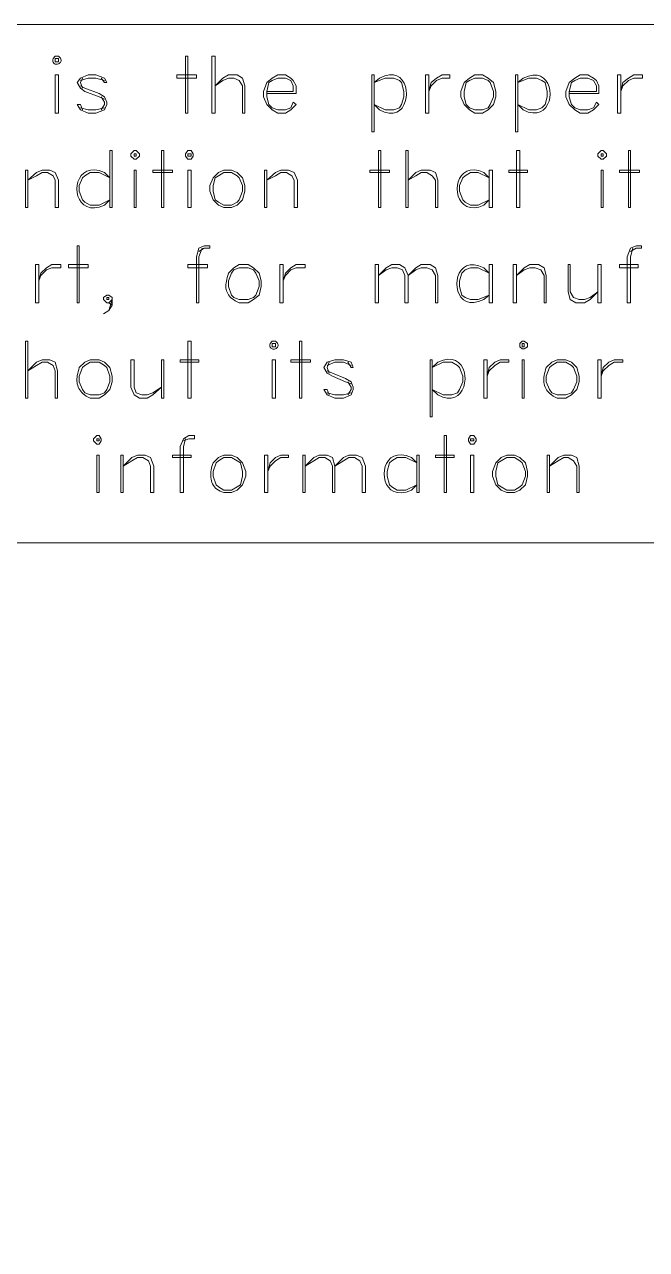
# Model space of a CAD drawing. Header units: inches. Extents: x 0 to 139, y 0 to 117.
# Drawn here: x 5.33 to 8.39, y 66.46 to 72.5 of the extents above; entities that cross this region are included whole.
import ezdxf

# ---------------------------------------------------------------- set-up
doc = ezdxf.new("R2010")
doc.units = ezdxf.units.IN
doc.header["$MEASUREMENT"] = 0
doc.layers.add('Color-7-Line_Weight-20', color=7, linetype='Continuous', lineweight=20)

msp = doc.modelspace()

# ---------------------------------------------------------------- linework, layer by layer
at = {"layer": 'Color-7-Line_Weight-20', "linetype": 'Continuous'}
for points in [[(1.622, 1.7464), (103.1238, 1.7464), (103.1238, 72.4997), (1.622, 72.4997)], [(5.4655, 72.3247), (5.466, 72.3185), (5.4674, 72.3135), (5.4698, 72.3096), (5.4728, 72.3067), (5.4763, 72.3048), (5.4802, 72.3038), (5.4844, 72.3036), (5.4886, 72.3042), (5.4927, 72.3055), (5.4965, 72.3075), (5.5, 72.31), (5.5028, 72.313), (5.5049, 72.3164), (5.5062, 72.3203), (5.5063, 72.3244), (5.5053, 72.3288), (5.5029, 72.3334), (5.4989, 72.3381), (5.4933, 72.3429), (5.4771, 72.3429), (5.4663, 72.3321)], [(6.1205, 72.0617), (6.1313, 72.0617), (6.1313, 72.3429), (6.1205, 72.3429)], [(6.2503, 72.0617), (6.2665, 72.0617), (6.2665, 72.3429), (6.2503, 72.3429)], [(5.4771, 72.3159), (5.4933, 72.3159), (5.4933, 72.3321), (5.4771, 72.3321)], [(5.4771, 72.0617), (5.4933, 72.0617), (5.4933, 72.251), (5.4771, 72.251)], [(6.1746, 72.251), (6.1746, 72.2347), (6.0772, 72.2347), (6.0772, 72.251)], [(6.3043, 72.2347), (6.3314, 72.251), (6.3746, 72.251), (6.4016, 72.2347), (6.4125, 72.1969), (6.4125, 72.0617), (6.4016, 72.0617), (6.4016, 72.1969), (6.3854, 72.2239), (6.3584, 72.2347), (6.3314, 72.2347), (6.3043, 72.2239), (6.2665, 72.1969)], [(7.0396, 71.9698), (7.0505, 71.9698), (7.0505, 72.251), (7.0396, 72.251)], [(7.0775, 72.2347), (7.1028, 72.2461), (7.1255, 72.2514), (7.1454, 72.2513), (7.1626, 72.2465), (7.1772, 72.2377), (7.189, 72.2255), (7.1982, 72.2107), (7.2048, 72.1938), (7.2086, 72.1756), (7.2098, 72.1567), (7.2084, 72.1378), (7.2043, 72.1195), (7.1976, 72.1026), (7.1883, 72.0877), (7.1763, 72.0755), (7.1617, 72.0666), (7.1446, 72.0617), (7.1248, 72.0616), (7.1024, 72.0667), (7.0775, 72.078), (7.0505, 72.105), (7.1045, 72.078), (7.1478, 72.078), (7.1748, 72.0888), (7.1856, 72.105), (7.1964, 72.1428), (7.1964, 72.1699), (7.1856, 72.2131), (7.1748, 72.2239), (7.1478, 72.2347), (7.1045, 72.2347), (7.0505, 72.2131)], [(7.3046, 72.0617), (7.3208, 72.0617), (7.3208, 72.251), (7.3046, 72.251)], [(7.3316, 72.2131), (7.3586, 72.2347), (7.3857, 72.251), (7.4235, 72.251), (7.4235, 72.2347), (7.3857, 72.2347), (7.3586, 72.2239), (7.3316, 72.1969), (7.3208, 72.1699)], [(7.4776, 72.1699), (7.4776, 72.1428), (7.4938, 72.105), (7.5208, 72.078), (7.5479, 72.0617), (7.5857, 72.0617), (7.6128, 72.078), (7.6398, 72.105), (7.6506, 72.1428), (7.6506, 72.1699), (7.6398, 72.2131), (7.6128, 72.2347), (7.5857, 72.251), (7.5479, 72.251), (7.5208, 72.2347), (7.4938, 72.2131)], [(7.4938, 72.1699), (7.4938, 72.1428), (7.5046, 72.105), (7.5208, 72.0888), (7.5479, 72.078), (7.5857, 72.078), (7.6128, 72.0888), (7.6236, 72.105), (7.6398, 72.1428), (7.6398, 72.1699), (7.6236, 72.2131), (7.6128, 72.2239), (7.5857, 72.2347), (7.5479, 72.2347), (7.5208, 72.2239), (7.5046, 72.2131)], [(7.7479, 71.9698), (7.7587, 71.9698), (7.7587, 72.251), (7.7479, 72.251)], [(7.7858, 72.2347), (7.8113, 72.245), (7.8341, 72.2495), (7.8542, 72.249), (7.8715, 72.244), (7.8861, 72.2352), (7.898, 72.2233), (7.9072, 72.2088), (7.9137, 72.1925), (7.9176, 72.1749), (7.9187, 72.1566), (7.9172, 72.1383), (7.9131, 72.1207), (7.9063, 72.1043), (7.8969, 72.0898), (7.8849, 72.0778), (7.8702, 72.069), (7.853, 72.064), (7.8332, 72.0634), (7.8108, 72.0678), (7.7858, 72.078), (7.7587, 72.105), (7.8128, 72.078), (7.8507, 72.078), (7.8777, 72.0888), (7.8939, 72.105), (7.9047, 72.1428), (7.9047, 72.1699), (7.8939, 72.2131), (7.8777, 72.2239), (7.8507, 72.2347), (7.8128, 72.2347), (7.7587, 72.2131)], [(8.2508, 72.0617), (8.267, 72.0617), (8.267, 72.251), (8.2508, 72.251)], [(8.2778, 72.2131), (8.3048, 72.2347), (8.3319, 72.251), (8.3751, 72.251), (8.3751, 72.2347), (8.3319, 72.2347), (8.3048, 72.2239), (8.2778, 72.1969), (8.267, 72.1699)], [(5.7474, 71.5968), (5.7582, 71.5968), (5.7582, 71.8779), (5.7474, 71.8779)], [(5.8501, 71.8617), (5.8501, 71.8509), (5.8664, 71.8346), (5.8772, 71.8346), (5.8934, 71.8509), (5.8934, 71.8617), (5.8772, 71.8779), (5.8664, 71.8779)], [(5.8664, 71.8509), (5.8772, 71.8509), (5.8772, 71.8617), (5.8664, 71.8617)], [(6.0015, 71.5968), (6.0124, 71.5968), (6.0124, 71.8779), (6.0015, 71.8779)], [(6.1205, 71.8617), (6.1205, 71.8509), (6.1313, 71.8346), (6.1475, 71.8346), (6.1583, 71.8509), (6.1583, 71.8617), (6.1475, 71.8779), (6.1313, 71.8779)], [(6.1313, 71.8509), (6.1475, 71.8509), (6.1475, 71.8617), (6.1313, 71.8617)], [(7.0721, 71.5968), (7.0829, 71.5968), (7.0829, 71.8779), (7.0721, 71.8779)], [(7.2073, 71.5968), (7.2181, 71.5968), (7.2181, 71.8779), (7.2073, 71.8779)], [(7.7533, 71.5968), (7.7696, 71.5968), (7.7696, 71.8779), (7.7533, 71.8779)], [(8.1534, 71.8617), (8.1534, 71.8509), (8.1697, 71.8346), (8.1805, 71.8346), (8.1967, 71.8509), (8.1967, 71.8617), (8.1805, 71.8779), (8.1697, 71.8779)], [(8.1697, 71.8509), (8.1805, 71.8509), (8.1805, 71.8617), (8.1697, 71.8617)], [(8.3048, 71.5968), (8.3156, 71.5968), (8.3156, 71.8779), (8.3048, 71.8779)], [(5.3311, 71.5968), (5.3419, 71.5968), (5.3419, 71.7806), (5.3311, 71.7806)], [(5.3852, 71.7698), (5.4122, 71.7806), (5.45, 71.7806), (5.4771, 71.7698), (5.4933, 71.7319), (5.4933, 71.5968), (5.4771, 71.5968), (5.4771, 71.7319), (5.4663, 71.7535), (5.4392, 71.7698), (5.4122, 71.7698), (5.3852, 71.7535), (5.3419, 71.7319)], [(5.584, 71.6887), (5.5853, 71.6706), (5.5894, 71.6531), (5.5963, 71.6368), (5.6058, 71.6224), (5.6181, 71.6104), (5.6331, 71.6013), (5.6508, 71.5959), (5.6713, 71.5948), (5.6945, 71.5985), (5.7204, 71.6076), (5.7474, 71.6346), (5.6934, 71.6076), (5.6501, 71.6076), (5.6231, 71.6238), (5.6123, 71.6346), (5.596, 71.6779), (5.596, 71.7049), (5.6123, 71.7427), (5.6231, 71.7535), (5.6501, 71.7698), (5.6934, 71.7698), (5.7474, 71.7427), (5.7204, 71.7698), (5.6944, 71.7789), (5.6712, 71.7825), (5.6508, 71.7814), (5.633, 71.776), (5.618, 71.767), (5.6058, 71.7549), (5.5962, 71.7405), (5.5894, 71.7242), (5.5853, 71.7067)], [(5.8664, 71.5968), (5.8772, 71.5968), (5.8772, 71.7806), (5.8664, 71.7806)], [(6.0556, 71.7806), (6.0556, 71.7698), (5.9583, 71.7698), (5.9583, 71.7806)], [(6.1313, 71.5968), (6.1475, 71.5968), (6.1475, 71.7806), (6.1313, 71.7806)], [(6.2394, 71.7049), (6.2394, 71.6779), (6.2557, 71.6346), (6.2827, 71.6076), (6.3097, 71.5968), (6.3476, 71.5968), (6.3746, 71.6076), (6.4016, 71.6346), (6.4125, 71.6779), (6.4125, 71.7049), (6.4016, 71.7427), (6.3746, 71.7698), (6.3476, 71.7806), (6.3097, 71.7806), (6.2827, 71.7698), (6.2557, 71.7427)], [(6.2557, 71.7049), (6.2557, 71.6779), (6.2665, 71.6346), (6.2827, 71.6238), (6.3097, 71.6076), (6.3476, 71.6076), (6.3746, 71.6238), (6.3854, 71.6346), (6.4016, 71.6779), (6.4016, 71.7049), (6.3854, 71.7427), (6.3746, 71.7535), (6.3476, 71.7698), (6.3097, 71.7698), (6.2827, 71.7535), (6.2665, 71.7427)], [(6.5098, 71.5968), (6.5206, 71.5968), (6.5206, 71.7806), (6.5098, 71.7806)], [(6.5638, 71.7698), (6.5909, 71.7806), (6.6287, 71.7806), (6.6558, 71.7698), (6.672, 71.7319), (6.672, 71.5968), (6.6558, 71.5968), (6.6558, 71.7319), (6.6449, 71.7535), (6.6179, 71.7698), (6.5909, 71.7698), (6.5638, 71.7535), (6.5206, 71.7319)], [(7.1262, 71.7806), (7.1262, 71.7698), (7.0288, 71.7698), (7.0288, 71.7806)], [(7.2559, 71.7698), (7.283, 71.7806), (7.3262, 71.7806), (7.3532, 71.7698), (7.3641, 71.7319), (7.3641, 71.5968), (7.3532, 71.5968), (7.3532, 71.7319), (7.337, 71.7535), (7.31, 71.7698), (7.283, 71.7698), (7.2559, 71.7535), (7.2181, 71.7319)], [(7.4603, 71.6887), (7.4616, 71.6708), (7.4656, 71.6535), (7.4721, 71.6373), (7.4813, 71.623), (7.4931, 71.611), (7.5074, 71.602), (7.5245, 71.5966), (7.5441, 71.5953), (7.5663, 71.5987), (7.5911, 71.6076), (7.6182, 71.6346), (7.5641, 71.6076), (7.5263, 71.6076), (7.4992, 71.6238), (7.4884, 71.6346), (7.4722, 71.6779), (7.4722, 71.7049), (7.4884, 71.7427), (7.4992, 71.7535), (7.5263, 71.7698), (7.5641, 71.7698), (7.6182, 71.7427), (7.5911, 71.7698), (7.5663, 71.7786), (7.544, 71.7821), (7.5244, 71.7808), (7.5073, 71.7754), (7.493, 71.7664), (7.4812, 71.7544), (7.472, 71.7401), (7.4655, 71.7239), (7.4616, 71.7066)], [(7.6182, 71.5968), (7.6344, 71.5968), (7.6344, 71.7806), (7.6182, 71.7806)], [(7.8074, 71.7806), (7.8074, 71.7698), (7.7155, 71.7698), (7.7155, 71.7806)], [(8.1697, 71.5968), (8.1805, 71.5968), (8.1805, 71.7806), (8.1697, 71.7806)], [(8.3589, 71.7806), (8.3589, 71.7698), (8.2616, 71.7698), (8.2616, 71.7806)], [(5.5852, 71.1264), (5.596, 71.1264), (5.596, 71.4075), (5.5852, 71.4075)], [(5.3798, 71.1264), (5.396, 71.1264), (5.396, 71.3156), (5.3798, 71.3156)], [(5.4068, 71.2723), (5.4338, 71.2994), (5.4609, 71.3156), (5.5041, 71.3156), (5.5041, 71.2994), (5.4609, 71.2994), (5.4338, 71.2886), (5.4068, 71.2615), (5.396, 71.2345)], [(5.6393, 71.3156), (5.6393, 71.2994), (5.542, 71.2994), (5.542, 71.3156)], [(6.2286, 71.3156), (6.2286, 71.2994), (6.1313, 71.2994), (6.1313, 71.3156)], [(6.3191, 71.2079), (6.3195, 71.2001), (6.3206, 71.1927), (6.3223, 71.1855), (6.3248, 71.1786), (6.328, 71.172), (6.332, 71.1656), (6.3369, 71.1594), (6.3426, 71.1535), (6.3492, 71.1477), (6.3568, 71.1422), (6.3653, 71.1367), (6.3748, 71.1315), (6.3854, 71.1264), (6.4287, 71.1264), (6.4557, 71.1426), (6.4827, 71.1642), (6.4936, 71.2075), (6.4936, 71.2345), (6.4827, 71.2723), (6.4557, 71.2994), (6.4287, 71.3156), (6.3854, 71.3156), (6.3584, 71.2994), (6.3314, 71.2723), (6.3282, 71.2619), (6.3255, 71.252), (6.3232, 71.2424), (6.3214, 71.2332), (6.3201, 71.2244), (6.3193, 71.216)], [(6.5855, 71.1264), (6.6017, 71.1264), (6.6017, 71.3156), (6.5855, 71.3156)], [(6.6125, 71.2723), (6.6395, 71.2994), (6.6666, 71.3156), (6.7098, 71.3156), (6.7098, 71.2994), (6.6666, 71.2994), (6.6395, 71.2886), (6.6125, 71.2615), (6.6017, 71.2345)], [(7.0559, 71.1264), (7.0721, 71.1264), (7.0721, 71.3156), (7.0559, 71.3156)], [(7.1099, 71.2994), (7.137, 71.3156), (7.1748, 71.3156), (7.2018, 71.2994), (7.2181, 71.2615), (7.2181, 71.1264), (7.2018, 71.1264), (7.2018, 71.2615), (7.191, 71.2886), (7.164, 71.2994), (7.137, 71.2994), (7.1099, 71.2886), (7.0721, 71.2615)], [(7.2559, 71.2994), (7.283, 71.3156), (7.3262, 71.3156), (7.3532, 71.2994), (7.3641, 71.2615), (7.3641, 71.1264), (7.3532, 71.1264), (7.3532, 71.2615), (7.337, 71.2886), (7.31, 71.2994), (7.283, 71.2994), (7.2559, 71.2886), (7.2181, 71.2615)], [(7.4582, 71.2207), (7.4594, 71.2025), (7.4632, 71.1848), (7.4697, 71.1685), (7.4789, 71.154), (7.4908, 71.1421), (7.5054, 71.1333), (7.5227, 71.1284), (7.5428, 71.1278), (7.5656, 71.1324), (7.5911, 71.1426), (7.6182, 71.1642), (7.5641, 71.1426), (7.5263, 71.1426), (7.4992, 71.1534), (7.483, 71.1642), (7.4722, 71.2075), (7.4722, 71.2345), (7.483, 71.2723), (7.4992, 71.2886), (7.5263, 71.2994), (7.5641, 71.2994), (7.6182, 71.2723), (7.5911, 71.2994), (7.5662, 71.3095), (7.5438, 71.3139), (7.5239, 71.3133), (7.5067, 71.3083), (7.4921, 71.2995), (7.48, 71.2875), (7.4706, 71.273), (7.4638, 71.2567), (7.4597, 71.239)], [(7.6182, 71.1264), (7.6344, 71.1264), (7.6344, 71.3156), (7.6182, 71.3156)], [(7.7371, 71.1264), (7.7533, 71.1264), (7.7533, 71.3156), (7.7371, 71.3156)], [(7.7912, 71.2994), (7.8182, 71.3156), (7.8615, 71.3156), (7.8885, 71.2994), (7.8993, 71.2615), (7.8993, 71.1264), (7.8885, 71.1264), (7.8885, 71.2615), (7.8723, 71.2886), (7.8453, 71.2994), (7.8182, 71.2994), (7.7912, 71.2886), (7.7533, 71.2615)], [(8.0075, 71.1804), (8.0183, 71.1426), (8.0453, 71.1264), (8.0886, 71.1264), (8.1156, 71.1426), (8.1534, 71.1804), (8.1156, 71.1534), (8.0886, 71.1426), (8.0615, 71.1426), (8.0345, 71.1534), (8.0183, 71.1804), (8.0183, 71.3156), (8.0075, 71.3156)], [(8.1534, 71.1264), (8.1697, 71.1264), (8.1697, 71.3156), (8.1534, 71.3156)], [(8.3535, 71.3156), (8.3535, 71.2994), (8.2616, 71.2994), (8.2616, 71.3156)], [(6.3314, 71.2345), (6.3314, 71.2075), (6.3476, 71.1642), (6.3584, 71.1534), (6.3854, 71.1426), (6.4287, 71.1426), (6.4557, 71.1534), (6.4665, 71.1642), (6.4827, 71.2075), (6.4827, 71.2345), (6.4665, 71.2723), (6.4557, 71.2886), (6.4287, 71.2994), (6.3854, 71.2994), (6.3584, 71.2886), (6.3476, 71.2723)], [(5.7312, 71.1426), (5.742, 71.1426), (5.742, 71.1534), (5.7312, 71.1534)], [(5.3311, 70.656), (5.3419, 70.656), (5.3419, 70.9371), (5.3311, 70.9371)], [(6.1313, 70.656), (6.1475, 70.656), (6.1475, 70.9371), (6.1313, 70.9371)], [(6.5361, 70.9189), (6.5365, 70.9127), (6.538, 70.9077), (6.5403, 70.9038), (6.5433, 70.901), (6.5469, 70.899), (6.5508, 70.898), (6.5549, 70.8979), (6.5591, 70.8985), (6.5632, 70.8997), (6.5671, 70.9017), (6.5705, 70.9042), (6.5734, 70.9072), (6.5755, 70.9107), (6.5767, 70.9145), (6.5769, 70.9187), (6.5758, 70.9231), (6.5734, 70.9277), (6.5695, 70.9324), (6.5638, 70.9371), (6.5476, 70.9371), (6.5368, 70.9263)], [(6.5476, 70.9101), (6.5638, 70.9101), (6.5638, 70.9263), (6.5476, 70.9263)], [(6.6828, 70.656), (6.6936, 70.656), (6.6936, 70.9371), (6.6828, 70.9371)], [(7.7696, 70.9263), (7.7696, 70.9101), (7.7804, 70.8993), (7.7912, 70.8993), (7.8074, 70.9101), (7.8074, 70.9263), (7.7912, 70.9371), (7.7804, 70.9371)], [(7.7804, 70.9101), (7.7912, 70.9101), (7.7912, 70.9263), (7.7804, 70.9263)], [(5.3852, 70.8344), (5.4122, 70.8452), (5.45, 70.8452), (5.4771, 70.8344), (5.4879, 70.7911), (5.4879, 70.656), (5.4771, 70.656), (5.4771, 70.7911), (5.4663, 70.8182), (5.4392, 70.8344), (5.4122, 70.8344), (5.3852, 70.8182), (5.3419, 70.7911)], [(5.5843, 70.7425), (5.5849, 70.7343), (5.5861, 70.7263), (5.588, 70.7187), (5.5906, 70.7112), (5.5939, 70.7041), (5.5979, 70.6972), (5.6028, 70.6905), (5.6085, 70.6841), (5.615, 70.678), (5.6224, 70.6721), (5.6307, 70.6665), (5.6399, 70.6611), (5.6501, 70.656), (5.6934, 70.656), (5.7204, 70.6722), (5.7474, 70.6992), (5.7582, 70.7371), (5.7582, 70.7641), (5.7474, 70.8074), (5.7204, 70.8344), (5.6934, 70.8452), (5.6501, 70.8452), (5.6231, 70.8344), (5.596, 70.8074), (5.5929, 70.7973), (5.5902, 70.7875), (5.588, 70.7779), (5.5862, 70.7687), (5.585, 70.7597), (5.5844, 70.7509)], [(5.596, 70.7641), (5.596, 70.7371), (5.6123, 70.6992), (5.6231, 70.683), (5.6501, 70.6722), (5.6934, 70.6722), (5.7204, 70.683), (5.7312, 70.6992), (5.7474, 70.7371), (5.7474, 70.7641), (5.7312, 70.8074), (5.7204, 70.8182), (5.6934, 70.8344), (5.6501, 70.8344), (5.6231, 70.8182), (5.6123, 70.8074)], [(5.8501, 70.71), (5.8664, 70.6722), (5.8934, 70.656), (5.9313, 70.656), (5.9583, 70.6722), (6.0015, 70.71), (5.9583, 70.683), (5.9313, 70.6722), (5.9042, 70.6722), (5.8772, 70.683), (5.8664, 70.71), (5.8664, 70.8452), (5.8501, 70.8452)], [(6.0015, 70.656), (6.0124, 70.656), (6.0124, 70.8452), (6.0015, 70.8452)], [(6.1854, 70.8452), (6.1854, 70.8344), (6.0935, 70.8344), (6.0935, 70.8452)], [(6.5476, 70.656), (6.5638, 70.656), (6.5638, 70.8452), (6.5476, 70.8452)], [(6.7369, 70.8452), (6.7369, 70.8344), (6.6395, 70.8344), (6.6395, 70.8452)], [(7.3262, 70.5641), (7.337, 70.5641), (7.337, 70.8452), (7.3262, 70.8452)], [(7.3641, 70.8344), (7.3906, 70.8442), (7.4142, 70.8482), (7.4348, 70.8471), (7.4525, 70.8415), (7.4672, 70.832), (7.4791, 70.8193), (7.4882, 70.8041), (7.4945, 70.787), (7.498, 70.7687), (7.4988, 70.7497), (7.4969, 70.7309), (7.4923, 70.7128), (7.4851, 70.696), (7.4753, 70.6813), (7.463, 70.6693), (7.4481, 70.6606), (7.4307, 70.6559), (7.4109, 70.6558), (7.3887, 70.661), (7.3641, 70.6722), (7.337, 70.6992), (7.3911, 70.6722), (7.4343, 70.6722), (7.4614, 70.683), (7.4722, 70.6992), (7.4884, 70.7371), (7.4884, 70.7641), (7.4722, 70.8074), (7.4614, 70.8182), (7.4343, 70.8344), (7.3911, 70.8344), (7.337, 70.8074)], [(7.5911, 70.656), (7.6074, 70.656), (7.6074, 70.8452), (7.5911, 70.8452)], [(7.6182, 70.8074), (7.6452, 70.8344), (7.6722, 70.8452), (7.7155, 70.8452), (7.7155, 70.8344), (7.6722, 70.8344), (7.6452, 70.8182), (7.6182, 70.7911), (7.6074, 70.7641)], [(7.7804, 70.656), (7.7912, 70.656), (7.7912, 70.8452), (7.7804, 70.8452)], [(7.8876, 70.7425), (7.8882, 70.7343), (7.8894, 70.7263), (7.8913, 70.7187), (7.8939, 70.7112), (7.8972, 70.7041), (7.9012, 70.6972), (7.9061, 70.6905), (7.9118, 70.6841), (7.9183, 70.678), (7.9257, 70.6721), (7.934, 70.6665), (7.9432, 70.6611), (7.9534, 70.656), (7.9966, 70.656), (8.0237, 70.6722), (8.0507, 70.6992), (8.0615, 70.7371), (8.0615, 70.7641), (8.0507, 70.8074), (8.0237, 70.8344), (7.9966, 70.8452), (7.9534, 70.8452), (7.9264, 70.8344), (7.8993, 70.8074), (7.8962, 70.7973), (7.8935, 70.7875), (7.8913, 70.7779), (7.8895, 70.7687), (7.8883, 70.7597), (7.8877, 70.7509)], [(7.8993, 70.7641), (7.8993, 70.7371), (7.9155, 70.6992), (7.9264, 70.683), (7.9534, 70.6722), (7.9966, 70.6722), (8.0237, 70.683), (8.0345, 70.6992), (8.0507, 70.7371), (8.0507, 70.7641), (8.0345, 70.8074), (8.0237, 70.8182), (7.9966, 70.8344), (7.9534, 70.8344), (7.9264, 70.8182), (7.9155, 70.8074)], [(8.1534, 70.656), (8.1697, 70.656), (8.1697, 70.8452), (8.1534, 70.8452)], [(8.1805, 70.8074), (8.2075, 70.8344), (8.2345, 70.8452), (8.2778, 70.8452), (8.2778, 70.8344), (8.2345, 70.8344), (8.2075, 70.8182), (8.1805, 70.7911), (8.1697, 70.7641)], [(5.6663, 70.4559), (5.6663, 70.4451), (5.6825, 70.4289), (5.6934, 70.4289), (5.7042, 70.4451), (5.7042, 70.4559), (5.6934, 70.4721), (5.6825, 70.4721)], [(7.3965, 70.191), (7.4073, 70.191), (7.4073, 70.4721), (7.3965, 70.4721)], [(7.5154, 70.4559), (7.5154, 70.4451), (7.5263, 70.4289), (7.5425, 70.4289), (7.5533, 70.4451), (7.5533, 70.4559), (7.5425, 70.4721), (7.5263, 70.4721)], [(5.6825, 70.4451), (5.6934, 70.4451), (5.6934, 70.4559), (5.6825, 70.4559)], [(7.5263, 70.4451), (7.5425, 70.4451), (7.5425, 70.4559), (7.5263, 70.4559)], [(5.6825, 70.191), (5.6934, 70.191), (5.6934, 70.3748), (5.6825, 70.3748)], [(5.8015, 70.191), (5.8123, 70.191), (5.8123, 70.3748), (5.8015, 70.3748)], [(5.8556, 70.364), (5.8826, 70.3748), (5.9204, 70.3748), (5.9475, 70.364), (5.9637, 70.3207), (5.9637, 70.191), (5.9475, 70.191), (5.9475, 70.3207), (5.9367, 70.3478), (5.9096, 70.364), (5.8826, 70.364), (5.8556, 70.3478), (5.8123, 70.3207)], [(6.1475, 70.3748), (6.1475, 70.364), (6.0556, 70.364), (6.0556, 70.3748)], [(6.2444, 70.2748), (6.2449, 70.266), (6.2461, 70.2574), (6.248, 70.249), (6.2505, 70.2409), (6.2538, 70.2331), (6.2579, 70.2258), (6.2627, 70.219), (6.2683, 70.2126), (6.2748, 70.2069), (6.2821, 70.2018), (6.2904, 70.1974), (6.2996, 70.1938), (6.3097, 70.191), (6.3476, 70.191), (6.3746, 70.2018), (6.4016, 70.2288), (6.4179, 70.2721), (6.4179, 70.2937), (6.4016, 70.337), (6.3746, 70.364), (6.3476, 70.3748), (6.3097, 70.3748), (6.2827, 70.364), (6.2557, 70.337), (6.2526, 70.3285), (6.25, 70.3197), (6.2478, 70.3108), (6.2462, 70.3019), (6.245, 70.2928), (6.2444, 70.2838)], [(6.2557, 70.2937), (6.2557, 70.2721), (6.2719, 70.2288), (6.2827, 70.218), (6.3097, 70.2018), (6.3476, 70.2018), (6.3746, 70.218), (6.3908, 70.2288), (6.4016, 70.2721), (6.4016, 70.2937), (6.3908, 70.337), (6.3746, 70.3478), (6.3476, 70.364), (6.3097, 70.364), (6.2827, 70.3478), (6.2719, 70.337)], [(6.5098, 70.191), (6.526, 70.191), (6.526, 70.3748), (6.5098, 70.3748)], [(6.5368, 70.337), (6.5638, 70.364), (6.5909, 70.3748), (6.6287, 70.3748), (6.6287, 70.364), (6.5909, 70.364), (6.5638, 70.3478), (6.5368, 70.3207), (6.526, 70.2937)], [(6.699, 70.191), (6.7098, 70.191), (6.7098, 70.3748), (6.699, 70.3748)], [(6.7531, 70.364), (6.7801, 70.3748), (6.818, 70.3748), (6.845, 70.364), (6.8558, 70.3207), (6.8558, 70.191), (6.845, 70.191), (6.845, 70.3207), (6.8342, 70.3478), (6.8072, 70.364), (6.7801, 70.364), (6.7531, 70.3478), (6.7098, 70.3207)], [(6.8991, 70.364), (6.9261, 70.3748), (6.9639, 70.3748), (6.991, 70.364), (7.0072, 70.3207), (7.0072, 70.191), (6.991, 70.191), (6.991, 70.3207), (6.9802, 70.3478), (6.9531, 70.364), (6.9261, 70.364), (6.8991, 70.3478), (6.8558, 70.3207)], [(7.1001, 70.2829), (7.1014, 70.2648), (7.1054, 70.2474), (7.1121, 70.2311), (7.1215, 70.2167), (7.1336, 70.2046), (7.1484, 70.1956), (7.1658, 70.1902), (7.186, 70.1891), (7.2088, 70.1927), (7.2343, 70.2018), (7.2613, 70.2288), (7.2073, 70.2018), (7.164, 70.2018), (7.137, 70.218), (7.1262, 70.2288), (7.1153, 70.2721), (7.1153, 70.2937), (7.1262, 70.337), (7.137, 70.3478), (7.164, 70.364), (7.2073, 70.364), (7.2613, 70.337), (7.2343, 70.364), (7.2088, 70.3731), (7.186, 70.3767), (7.1658, 70.3756), (7.1484, 70.3702), (7.1336, 70.3612), (7.1215, 70.3491), (7.1121, 70.3347), (7.1054, 70.3184), (7.1014, 70.301)], [(7.2613, 70.191), (7.2721, 70.191), (7.2721, 70.3748), (7.2613, 70.3748)], [(7.4452, 70.3748), (7.4452, 70.364), (7.3532, 70.364), (7.3532, 70.3748)], [(7.5263, 70.191), (7.5425, 70.191), (7.5425, 70.3748), (7.5263, 70.3748)], [(7.6344, 70.2937), (7.6344, 70.2721), (7.6506, 70.2288), (7.6776, 70.2018), (7.7047, 70.191), (7.7425, 70.191), (7.7696, 70.2018), (7.7966, 70.2288), (7.8074, 70.2721), (7.8074, 70.2937), (7.7966, 70.337), (7.7696, 70.364), (7.7425, 70.3748), (7.7047, 70.3748), (7.6776, 70.364), (7.6506, 70.337)], [(7.6506, 70.2937), (7.6506, 70.2721), (7.6614, 70.2288), (7.6776, 70.218), (7.7047, 70.2018), (7.7425, 70.2018), (7.7696, 70.218), (7.7804, 70.2288), (7.7966, 70.2721), (7.7966, 70.2937), (7.7804, 70.337), (7.7696, 70.3478), (7.7425, 70.364), (7.7047, 70.364), (7.6776, 70.3478), (7.6614, 70.337)], [(7.9047, 70.191), (7.9155, 70.191), (7.9155, 70.3748), (7.9047, 70.3748)], [(7.9588, 70.364), (7.9858, 70.3748), (8.0237, 70.3748), (8.0507, 70.364), (8.0615, 70.3207), (8.0615, 70.191), (8.0507, 70.191), (8.0507, 70.3207), (8.0345, 70.3478), (8.0075, 70.364), (7.9858, 70.364), (7.9588, 70.3478), (7.9155, 70.3207)]]:
    msp.add_lwpolyline(points, close=True, dxfattribs=at)
for points in [[(19.6213, 72.4997), (19.6213, 69.9423), (1.622, 69.9423)], [(5.7042, 72.2347), (5.7204, 72.2131), (5.7312, 72.2131), (5.7204, 72.2347), (5.6771, 72.251), (5.6393, 72.251), (5.6014, 72.2347), (5.5852, 72.2131), (5.6014, 72.1861), (5.6231, 72.1699), (5.6934, 72.1428), (5.7204, 72.132)], [(5.7204, 72.2239), (5.6771, 72.2347), (5.6393, 72.2347), (5.6014, 72.2239)], [(5.6123, 72.1861), (5.6014, 72.2131), (5.6123, 72.2347)], [(6.5206, 72.1591), (6.6666, 72.1591), (6.6666, 72.1969), (6.6504, 72.2239), (6.6395, 72.2347), (6.6125, 72.251), (6.5747, 72.251), (6.5476, 72.2347), (6.5206, 72.2131), (6.5044, 72.1699), (6.5044, 72.1428), (6.5206, 72.105), (6.5476, 72.078), (6.5747, 72.0617), (6.6125, 72.0617), (6.6395, 72.078), (6.6666, 72.105), (6.6504, 72.1158), (6.6395, 72.0888), (6.6125, 72.078), (6.5747, 72.078), (6.5476, 72.0888), (6.5314, 72.105), (6.5206, 72.1428), (6.5206, 72.1699), (6.6504, 72.1699), (6.6504, 72.1969), (6.6395, 72.2239), (6.6125, 72.2347), (6.5747, 72.2347), (6.5476, 72.2239), (6.5314, 72.2131), (6.5206, 72.1699)], [(8.0129, 72.1591), (8.1589, 72.1591), (8.1589, 72.1969), (8.148, 72.2239), (8.1318, 72.2347), (8.1048, 72.251), (8.0669, 72.251), (8.0399, 72.2347), (8.0129, 72.2131), (7.9966, 72.1699), (7.9966, 72.1428), (8.0129, 72.105), (8.0399, 72.078), (8.0669, 72.0617), (8.1048, 72.0617), (8.1318, 72.078), (8.1589, 72.105), (8.148, 72.1158), (8.1318, 72.0888), (8.1048, 72.078), (8.0669, 72.078), (8.0399, 72.0888), (8.0237, 72.105), (8.0129, 72.1428), (8.0129, 72.1699), (8.148, 72.1699), (8.148, 72.1969), (8.1318, 72.2239), (8.1048, 72.2347), (8.0669, 72.2347), (8.0399, 72.2239), (8.0237, 72.2131), (8.0129, 72.1699)], [(5.6123, 72.078), (5.6014, 72.105), (5.5852, 72.105), (5.6014, 72.078), (5.6393, 72.0617), (5.6771, 72.0617), (5.7204, 72.078), (5.7312, 72.105), (5.7312, 72.1158), (5.7204, 72.1428), (5.6934, 72.1591), (5.6231, 72.1861), (5.6014, 72.1969)], [(5.7042, 72.078), (5.7204, 72.105), (5.7204, 72.1158), (5.7042, 72.1428)], [(5.7204, 72.0888), (5.6771, 72.078), (5.6393, 72.078), (5.6014, 72.0888)], [(6.1854, 71.3805), (6.2124, 71.3967), (6.2394, 71.3967), (6.2394, 71.4075), (6.2124, 71.4075), (6.1854, 71.3967), (6.1746, 71.3534), (6.1746, 71.1264), (6.1854, 71.1264), (6.1854, 71.3534), (6.2016, 71.3967)], [(8.3156, 71.3805), (8.3427, 71.3967), (8.3697, 71.3967), (8.3697, 71.4075), (8.3427, 71.4075), (8.3156, 71.3967), (8.2994, 71.3534), (8.2994, 71.1264), (8.3156, 71.1264), (8.3156, 71.3534), (8.3265, 71.3967)], [(5.715, 71.0723), (5.742, 71.0885), (5.7582, 71.1155), (5.742, 71.1264), (5.7312, 71.1264), (5.715, 71.1426), (5.715, 71.1534), (5.7312, 71.1642), (5.742, 71.1642), (5.7582, 71.1534), (5.7582, 71.1155)], [(5.742, 71.1264), (5.7582, 71.1426), (5.742, 71.0885)], [(6.9207, 70.8344), (6.9369, 70.8074), (6.9477, 70.8074), (6.9369, 70.8344), (6.8991, 70.8452), (6.8558, 70.8452), (6.818, 70.8344), (6.8017, 70.8074), (6.818, 70.7803), (6.845, 70.7641), (6.9099, 70.7371), (6.9369, 70.7263)], [(6.9369, 70.8182), (6.8991, 70.8344), (6.8558, 70.8344), (6.818, 70.8182)], [(6.8288, 70.7803), (6.818, 70.8074), (6.8288, 70.8344)], [(6.8288, 70.6722), (6.818, 70.6992), (6.8017, 70.6992), (6.818, 70.6722), (6.8558, 70.656), (6.8991, 70.656), (6.9369, 70.6722), (6.9477, 70.6992), (6.9477, 70.71), (6.9369, 70.7371), (6.9099, 70.7533), (6.845, 70.7803), (6.818, 70.7911)], [(6.9207, 70.6722), (6.9369, 70.6992), (6.9369, 70.71), (6.9207, 70.7371)], [(6.9369, 70.683), (6.8991, 70.6722), (6.8558, 70.6722), (6.818, 70.683)], [(6.1097, 70.4451), (6.1367, 70.4559), (6.1637, 70.4559), (6.1637, 70.4721), (6.1367, 70.4721), (6.1097, 70.4559), (6.0935, 70.4181), (6.0935, 70.191), (6.1097, 70.191), (6.1097, 70.4181), (6.1205, 70.4559)]]:
    msp.add_lwpolyline(points, dxfattribs=at)

doc.saveas('drawing.dxf')
